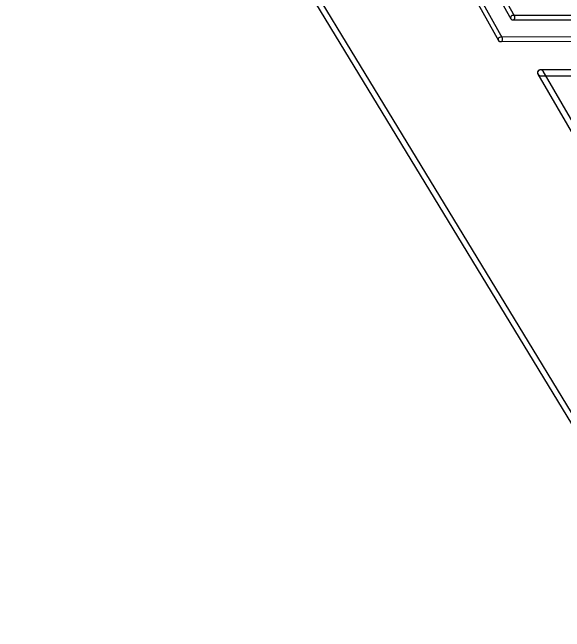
# Model space of a CAD drawing. Extents: x 0.02 to 3.96, y 0.03 to 4.16.
# Drawn here: x 0.021 to 0.757, y 1.765 to 2.591 of the extents above; entities that cross this region are included whole.
import ezdxf

# ---------------------------------------------------------------- set-up
doc = ezdxf.new("R2010")
doc.units = 0
doc.layers.add('20', color=253, linetype='CONTINUOUS')

msp = doc.modelspace()

# ---------------------------------------------------------------- linework, layer by layer
at = {"layer": '20'}
for points in [[(1.997168, 0.033328), (0.028418, 3.270828, 1), (0.021582, 3.266672), (1.990332, 0.029172, 1)], [(0.464384, 2.976032), (0.685384, 2.582032, 1), (0.690616, 2.584968), (0.469616, 2.978968, 1)], [(0.43988, 2.963538), (0.66888, 2.553038, 1), (0.67412, 2.555962), (0.44512, 2.966462, 1)], [(0.688, 2.5805), (0.976, 2.5805, 1), (0.976, 2.5865), (0.688, 2.5865, 1)], [(0.975995, 2.558), (0.671495, 2.5575, 1), (0.671505, 2.5515), (0.976005, 2.552, 1)], [(0.875459, 2.25901), (0.728459, 2.51201, 1), (0.721541, 2.50799), (0.868541, 2.25499, 1)], [(0.725, 2.506), (0.9755, 2.506, 1), (0.9755, 2.514), (0.725, 2.514, 1)]]:
    msp.add_lwpolyline(points, format="xyb", close=True, dxfattribs=at)

doc.saveas('drawing.dxf')
